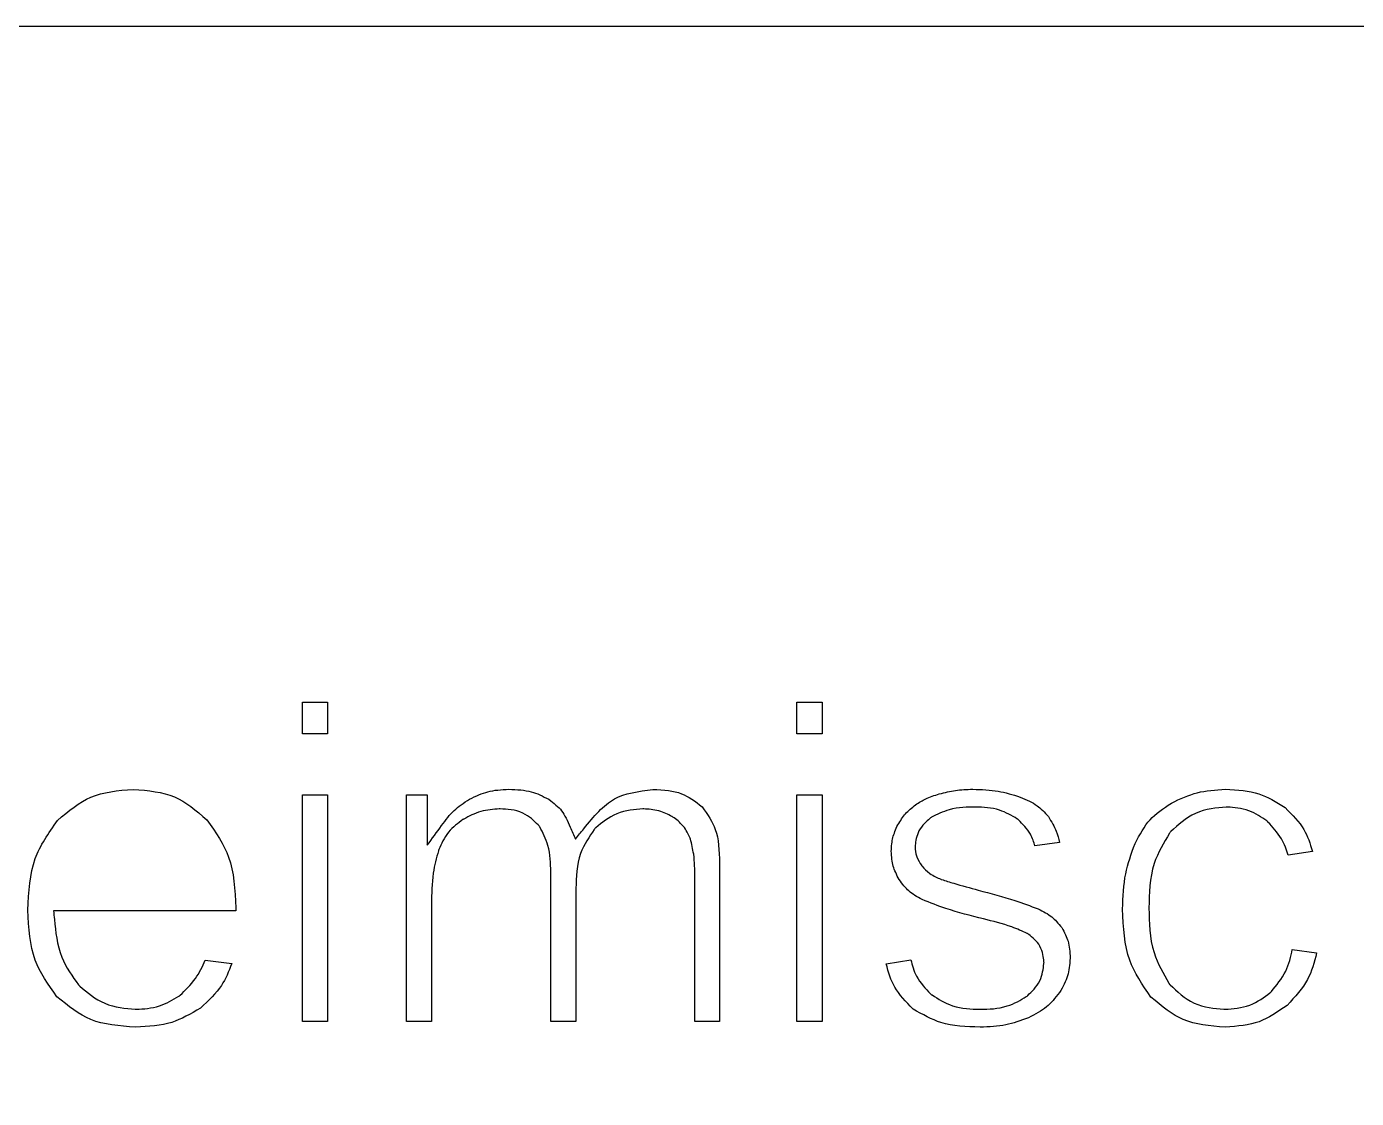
# Model space of a CAD drawing. Header units: millimetres. Extents: x -0.1 to 40.1, y -0.1 to 40.1.
# Drawn here: x 13.06 to 25.51, y 30.04 to 40.08 of the extents above; entities that cross this region are included whole.
import ezdxf

# ---------------------------------------------------------------- set-up
doc = ezdxf.new("R2010")
doc.units = ezdxf.units.MM
doc.layers.add('CUTOUTS', color=1, linetype='CONTINUOUS')
doc.layers.add('PERIMETER', color=5, linetype='CONTINUOUS')

msp = doc.modelspace()

# ---------------------------------------------------------------- linework, layer by layer
at = {"layer": 'CUTOUTS'}
for p, q in [((16.616, 30.757), (16.616, 32.881)), ((16.616, 32.881), (16.811, 32.881)), ((16.811, 32.881), (16.811, 32.408)), ((22.729, 32.433), (22.499, 32.402)), ((19.548, 32.242), (19.548, 30.757)), ((25.096, 32.349), (24.869, 32.314)), ((17.967, 30.757), (17.967, 32.16)), ((19.315, 30.757), (19.315, 32.114)), ((18.203, 32.004), (18.203, 30.757)), ((15.02, 31.795), (13.314, 31.795)), ((16.851, 31.862), (16.851, 30.757)), ((24.908, 31.431), (25.135, 31.402)), ((14.732, 31.333), (14.981, 31.302)), ((21.107, 31.299), (21.338, 31.335)), ((16.851, 30.757), (16.616, 30.757)), ((18.203, 30.757), (17.967, 30.757)), ((19.548, 30.757), (19.315, 30.757))]:
    msp.add_line(p, q, dxfattribs=at)
for points in [[(15.879, 33.747), (15.879, 33.453), (15.643, 33.453), (15.643, 33.747)], [(20.272, 33.747), (20.508, 33.747), (20.508, 33.453), (20.272, 33.453)], [(15.643, 32.881), (15.879, 32.881), (15.879, 30.757), (15.643, 30.757)], [(20.272, 32.881), (20.508, 32.881), (20.508, 30.757), (20.272, 30.757)]]:
    msp.add_lwpolyline(points, close=True, dxfattribs=at)
for points, knots in [([(13.35, 32.64), (13.455, 32.73), (13.555, 32.814), (13.663, 32.859), (13.776, 32.908), (13.914, 32.921), (14.06, 32.932)], [0.00091855, 0.00091855, 0.00091855, 0.00091855, 0.04144603, 0.04144603, 0.04144603, 0.08431279, 0.08431279, 0.08431279, 0.08431279]), ([(14.06, 32.932), (14.202, 32.921), (14.336, 32.908), (14.446, 32.861), (14.55, 32.817), (14.648, 32.735), (14.75, 32.646)], [0.00059253, 0.00059253, 0.00059253, 0.00059253, 0.04216644, 0.04216644, 0.04216644, 0.08172235, 0.08172235, 0.08172235, 0.08172235]), ([(17.207, 32.84), (17.268, 32.869), (17.325, 32.895), (17.379, 32.91), (17.438, 32.925), (17.504, 32.929), (17.576, 32.933)], [0.00048592, 0.00048592, 0.00048592, 0.00048592, 0.02048353, 0.02048353, 0.02048353, 0.04177278, 0.04177278, 0.04177278, 0.04177278]), ([(17.576, 32.933), (17.653, 32.93), (17.724, 32.926), (17.785, 32.909), (17.838, 32.895), (17.892, 32.868), (17.95, 32.839)], [0.00033223, 0.00033223, 0.00033223, 0.00033223, 0.02314776, 0.02314776, 0.02314776, 0.04249474, 0.04249474, 0.04249474, 0.04249474]), ([(18.199, 32.466), (18.224, 32.498), (18.25, 32.53), (18.276, 32.562), (18.37, 32.678), (18.46, 32.786), (18.564, 32.842), (18.66, 32.895), (18.787, 32.914), (18.924, 32.932)], [-0.01182861, -0.01182861, -0.01182861, -0.01182861, 0, 0, 0, 0.04309667, 0.04309667, 0.04309667, 0.08287095, 0.08287095, 0.08287095, 0.08287095]), ([(18.924, 32.932), (19.025, 32.927), (19.118, 32.921), (19.192, 32.891), (19.255, 32.866), (19.319, 32.82), (19.386, 32.768)], [0.00067502, 0.00067502, 0.00067502, 0.00067502, 0.03029734, 0.03029734, 0.03029734, 0.05535007, 0.05535007, 0.05535007, 0.05535007]), ([(21.382, 32.788), (21.416, 32.809), (21.447, 32.828), (21.477, 32.843), (21.515, 32.861), (21.558, 32.875), (21.604, 32.889)], [0.0004288, 0.0004288, 0.0004288, 0.0004288, 0.01227061, 0.01227061, 0.01227061, 0.02685335, 0.02685335, 0.02685335, 0.02685335]), ([(21.604, 32.889), (21.657, 32.903), (21.707, 32.915), (21.755, 32.922), (21.806, 32.929), (21.86, 32.931), (21.917, 32.933)], [0.00022423, 0.00022423, 0.00022423, 0.00022423, 0.01645747, 0.01645747, 0.01645747, 0.03349014, 0.03349014, 0.03349014, 0.03349014]), ([(21.917, 32.933), (22.001, 32.93), (22.081, 32.927), (22.156, 32.914), (22.222, 32.903), (22.29, 32.882), (22.361, 32.86)], [0.00022053, 0.00022053, 0.00022053, 0.00022053, 0.0252142, 0.0252142, 0.0252142, 0.04746704, 0.04746704, 0.04746704, 0.04746704]), ([(22.361, 32.86), (22.422, 32.834), (22.476, 32.81), (22.519, 32.779), (22.554, 32.753), (22.589, 32.717), (22.625, 32.677)], [0.0003695, 0.0003695, 0.0003695, 0.0003695, 0.01979372, 0.01979372, 0.01979372, 0.03608464, 0.03608464, 0.03608464, 0.03608464]), ([(23.776, 32.804), (23.859, 32.843), (23.939, 32.88), (24.018, 32.9), (24.098, 32.921), (24.188, 32.927), (24.282, 32.933)], [0.00056012, 0.00056012, 0.00056012, 0.00056012, 0.0280355, 0.0280355, 0.0280355, 0.05608557, 0.05608557, 0.05608557, 0.05608557]), ([(24.282, 32.933), (24.396, 32.927), (24.503, 32.92), (24.595, 32.89), (24.676, 32.863), (24.756, 32.814), (24.841, 32.761)], [0.0004029, 0.0004029, 0.0004029, 0.0004029, 0.03400548, 0.03400548, 0.03400548, 0.06356297, 0.06356297, 0.06356297, 0.06356297]), ([(16.811, 32.408), (16.856, 32.469), (16.901, 32.531), (16.946, 32.593), (16.985, 32.646), (17.022, 32.695), (17.062, 32.733), (17.102, 32.771), (17.153, 32.805), (17.207, 32.84)], [-0.02273046, -0.02273046, -0.02273046, -0.02273046, 0, 0, 0, 0.0195671, 0.0195671, 0.0195671, 0.03897399, 0.03897399, 0.03897399, 0.03897399]), ([(17.489, 32.749), (17.488, 32.749), (17.486, 32.748), (17.485, 32.748), (17.431, 32.745), (17.373, 32.741), (17.313, 32.724), (17.252, 32.707), (17.201, 32.679), (17.154, 32.654), (17.152, 32.653), (17.15, 32.652), (17.148, 32.651)], [-0.00043359, -0.00043359, -0.00043359, -0.00043359, 0, 0, 0, 0.01580833, 0.01580833, 0.01580833, 0.03160513, 0.03160513, 0.03160513, 0.03218914, 0.03218914, 0.03218914, 0.03218914]), ([(17.859, 32.591), (17.856, 32.593), (17.853, 32.596), (17.85, 32.599), (17.811, 32.637), (17.767, 32.681), (17.706, 32.709), (17.633, 32.744), (17.558, 32.745), (17.493, 32.748), (17.492, 32.748), (17.491, 32.749), (17.489, 32.749)], [-0.00119794, -0.00119794, -0.00119794, -0.00119794, 0, 0, 0, 0.01572353, 0.01572353, 0.01572353, 0.03442184, 0.03442184, 0.03442184, 0.03484414, 0.03484414, 0.03484414, 0.03484414]), ([(17.95, 32.839), (17.997, 32.802), (18.04, 32.768), (18.069, 32.731), (18.099, 32.692), (18.123, 32.638), (18.149, 32.579), (18.166, 32.542), (18.182, 32.504), (18.199, 32.466)], [0.00070586, 0.00070586, 0.00070586, 0.00070586, 0.01866722, 0.01866722, 0.01866722, 0.03770178, 0.03770178, 0.03770178, 0.04980856, 0.04980856, 0.04980856, 0.04980856]), ([(18.834, 32.749), (18.832, 32.749), (18.83, 32.748), (18.829, 32.748), (18.753, 32.742), (18.669, 32.737), (18.587, 32.703), (18.508, 32.671), (18.446, 32.619), (18.389, 32.572), (18.386, 32.57), (18.383, 32.568), (18.381, 32.565)], [-0.00048671, -0.00048671, -0.00048671, -0.00048671, 0, 0, 0, 0.02231367, 0.02231367, 0.02231367, 0.04383322, 0.04383322, 0.04383322, 0.04487656, 0.04487656, 0.04487656, 0.04487656]), ([(19.106, 32.675), (19.104, 32.676), (19.102, 32.677), (19.101, 32.678), (19.066, 32.696), (19.026, 32.717), (18.979, 32.73), (18.929, 32.744), (18.881, 32.746), (18.839, 32.748), (18.837, 32.748), (18.835, 32.749), (18.834, 32.749)], [-0.00056708, -0.00056708, -0.00056708, -0.00056708, 0, 0, 0, 0.01167877, 0.01167877, 0.01167877, 0.02419849, 0.02419849, 0.02419849, 0.02469144, 0.02469144, 0.02469144, 0.02469144]), ([(19.386, 32.768), (19.436, 32.695), (19.482, 32.626), (19.507, 32.557), (19.54, 32.467), (19.544, 32.358), (19.548, 32.242)], [0.00115469, 0.00115469, 0.00115469, 0.00115469, 0.02744026, 0.02744026, 0.02744026, 0.061553, 0.061553, 0.061553, 0.061553]), ([(21.215, 32.599), (21.24, 32.638), (21.263, 32.675), (21.288, 32.703), (21.313, 32.731), (21.346, 32.759), (21.382, 32.788)], [0.00044701, 0.00044701, 0.00044701, 0.00044701, 0.01443036, 0.01443036, 0.01443036, 0.02844923, 0.02844923, 0.02844923, 0.02844923]), ([(21.946, 32.766), (21.945, 32.766), (21.945, 32.766), (21.944, 32.766), (21.867, 32.765), (21.782, 32.765), (21.697, 32.741), (21.635, 32.723), (21.581, 32.695), (21.531, 32.67), (21.529, 32.668), (21.526, 32.667), (21.523, 32.665)], [-0.00015318, -0.00015318, -0.00015318, -0.00015318, 0, 0, 0, 0.02286318, 0.02286318, 0.02286318, 0.03938638, 0.03938638, 0.03938638, 0.04031842, 0.04031842, 0.04031842, 0.04031842]), ([(22.339, 32.652), (22.337, 32.653), (22.334, 32.655), (22.331, 32.657), (22.283, 32.685), (22.23, 32.717), (22.167, 32.737), (22.091, 32.762), (22.016, 32.763), (21.947, 32.766), (21.947, 32.766), (21.946, 32.766), (21.946, 32.766)], [-0.00091965, -0.00091965, -0.00091965, -0.00091965, 0, 0, 0, 0.0165953, 0.0165953, 0.0165953, 0.03669303, 0.03669303, 0.03669303, 0.03684598, 0.03684598, 0.03684598, 0.03684598]), ([(23.436, 32.425), (23.48, 32.509), (23.523, 32.587), (23.577, 32.646), (23.628, 32.704), (23.699, 32.753), (23.776, 32.804)], [0.00051595, 0.00051595, 0.00051595, 0.00051595, 0.02866186, 0.02866186, 0.02866186, 0.05589044, 0.05589044, 0.05589044, 0.05589044]), ([(24.296, 32.766), (24.294, 32.766), (24.292, 32.766), (24.29, 32.765), (24.198, 32.757), (24.097, 32.75), (24.002, 32.707), (23.909, 32.665), (23.838, 32.598), (23.772, 32.537), (23.77, 32.534), (23.767, 32.532), (23.765, 32.53)], [-0.00058426, -0.00058426, -0.00058426, -0.00058426, 0, 0, 0, 0.02691008, 0.02691008, 0.02691008, 0.05305709, 0.05305709, 0.05305709, 0.05409156, 0.05409156, 0.05409156, 0.05409156]), ([(24.675, 32.632), (24.673, 32.633), (24.671, 32.635), (24.668, 32.637), (24.62, 32.67), (24.567, 32.708), (24.501, 32.732), (24.432, 32.757), (24.363, 32.761), (24.302, 32.765), (24.3, 32.766), (24.298, 32.766), (24.296, 32.766)], [-0.00079024, -0.00079024, -0.00079024, -0.00079024, 0, 0, 0, 0.01734492, 0.01734492, 0.01734492, 0.03543541, 0.03543541, 0.03543541, 0.03602544, 0.03602544, 0.03602544, 0.03602544]), ([(24.841, 32.761), (24.911, 32.692), (24.975, 32.626), (25.016, 32.555), (25.051, 32.496), (25.075, 32.426), (25.096, 32.349)], [0.00082191, 0.00082191, 0.00082191, 0.00082191, 0.02979804, 0.02979804, 0.02979804, 0.05397838, 0.05397838, 0.05397838, 0.05397838]), ([(13.073, 31.8), (13.081, 31.974), (13.09, 32.141), (13.143, 32.284), (13.187, 32.404), (13.266, 32.52), (13.35, 32.64)], [0.0003421, 0.0003421, 0.0003421, 0.0003421, 0.05150961, 0.05150961, 0.05150961, 0.09468735, 0.09468735, 0.09468735, 0.09468735]), ([(14.75, 32.646), (14.832, 32.529), (14.909, 32.415), (14.952, 32.298), (15.003, 32.157), (15.012, 31.993), (15.02, 31.822)], [0.00091795, 0.00091795, 0.00091795, 0.00091795, 0.04321183, 0.04321183, 0.04321183, 0.09354389, 0.09354389, 0.09354389, 0.09354389]), ([(17.148, 32.651), (17.147, 32.65), (17.145, 32.649), (17.144, 32.648), (17.101, 32.615), (17.052, 32.58), (17.011, 32.53), (16.969, 32.477), (16.944, 32.42), (16.92, 32.368), (16.919, 32.366), (16.919, 32.365), (16.918, 32.363)], [-0.00058139, -0.00058139, -0.00058139, -0.00058139, 0, 0, 0, 0.01591308, 0.01591308, 0.01591308, 0.03253797, 0.03253797, 0.03253797, 0.03314009, 0.03314009, 0.03314009, 0.03314009]), ([(19.273, 32.473), (19.272, 32.475), (19.271, 32.477), (19.27, 32.48), (19.255, 32.512), (19.237, 32.55), (19.207, 32.587), (19.176, 32.625), (19.141, 32.65), (19.11, 32.672), (19.109, 32.673), (19.107, 32.674), (19.106, 32.675)], [-0.00075047, -0.00075047, -0.00075047, -0.00075047, 0, 0, 0, 0.01059014, 0.01059014, 0.01059014, 0.02159937, 0.02159937, 0.02159937, 0.02216329, 0.02216329, 0.02216329, 0.02216329]), ([(21.523, 32.665), (21.521, 32.663), (21.518, 32.661), (21.516, 32.659), (21.483, 32.63), (21.442, 32.596), (21.414, 32.542), (21.389, 32.494), (21.384, 32.447), (21.378, 32.408), (21.378, 32.405), (21.377, 32.403), (21.377, 32.4)], [-0.00091013, -0.00091013, -0.00091013, -0.00091013, 0, 0, 0, 0.0127803, 0.0127803, 0.0127803, 0.02417022, 0.02417022, 0.02417022, 0.02500422, 0.02500422, 0.02500422, 0.02500422]), ([(22.499, 32.402), (22.49, 32.437), (22.477, 32.475), (22.457, 32.511), (22.426, 32.567), (22.383, 32.608), (22.346, 32.645), (22.344, 32.647), (22.341, 32.65), (22.339, 32.652)], [0.00648248, 0.00648248, 0.00648248, 0.00648248, 0.01641772, 0.01641772, 0.01641772, 0.03179249, 0.03179249, 0.03179249, 0.03270634, 0.03270634, 0.03270634, 0.03270634]), ([(22.625, 32.677), (22.654, 32.629), (22.68, 32.584), (22.698, 32.54), (22.711, 32.507), (22.721, 32.471), (22.729, 32.433)], [0.00075375, 0.00075375, 0.00075375, 0.00075375, 0.01741395, 0.01741395, 0.01741395, 0.02981519, 0.02981519, 0.02981519, 0.02981519]), ([(24.869, 32.314), (24.854, 32.365), (24.835, 32.418), (24.806, 32.469), (24.769, 32.531), (24.723, 32.58), (24.68, 32.626), (24.679, 32.628), (24.677, 32.63), (24.675, 32.632)], [0.00640938, 0.00640938, 0.00640938, 0.00640938, 0.02140591, 0.02140591, 0.02140591, 0.03986233, 0.03986233, 0.03986233, 0.0406566, 0.0406566, 0.0406566, 0.0406566]), ([(17.967, 32.16), (17.967, 32.16), (17.967, 32.161), (17.967, 32.161), (17.966, 32.238), (17.965, 32.321), (17.941, 32.405), (17.922, 32.47), (17.892, 32.527), (17.865, 32.58), (17.863, 32.583), (17.861, 32.587), (17.859, 32.591)], [-0.00007304, -0.00007304, -0.00007304, -0.00007304, 0, 0, 0, 0.02261286, 0.02261286, 0.02261286, 0.0401632, 0.0401632, 0.0401632, 0.04138421, 0.04138421, 0.04138421, 0.04138421]), ([(18.381, 32.565), (18.379, 32.562), (18.377, 32.559), (18.375, 32.556), (18.329, 32.489), (18.278, 32.418), (18.247, 32.332), (18.207, 32.222), (18.206, 32.11), (18.203, 32.005), (18.203, 32.005), (18.203, 32.004), (18.203, 32.004)], [-0.00104856, -0.00104856, -0.00104856, -0.00104856, 0, 0, 0, 0.02391345, 0.02391345, 0.02391345, 0.05450558, 0.05450558, 0.05450558, 0.05459942, 0.05459942, 0.05459942, 0.05459942]), ([(21.155, 32.352), (21.157, 32.4), (21.16, 32.444), (21.17, 32.481), (21.179, 32.517), (21.196, 32.556), (21.215, 32.599)], [0.00044403, 0.00044403, 0.00044403, 0.00044403, 0.01474816, 0.01474816, 0.01474816, 0.02879529, 0.02879529, 0.02879529, 0.02879529]), ([(23.765, 32.53), (23.763, 32.527), (23.761, 32.524), (23.759, 32.521), (23.706, 32.433), (23.65, 32.341), (23.615, 32.236), (23.571, 32.098), (23.569, 31.957), (23.566, 31.823), (23.566, 31.822), (23.566, 31.822), (23.566, 31.821)], [-0.00104829, -0.00104829, -0.00104829, -0.00104829, 0, 0, 0, 0.03022152, 0.03022152, 0.03022152, 0.06960156, 0.06960156, 0.06960156, 0.06973595, 0.06973595, 0.06973595, 0.06973595]), ([(16.918, 32.363), (16.917, 32.361), (16.917, 32.359), (16.916, 32.357), (16.898, 32.29), (16.879, 32.221), (16.868, 32.147), (16.853, 32.05), (16.852, 31.954), (16.851, 31.862), (16.851, 31.862), (16.851, 31.862), (16.851, 31.862)], [-0.00061053, -0.00061053, -0.00061053, -0.00061053, 0, 0, 0, 0.02066563, 0.02066563, 0.02066563, 0.04812568, 0.04812568, 0.04812568, 0.04815672, 0.04815672, 0.04815672, 0.04815672]), ([(19.315, 32.114), (19.315, 32.181), (19.315, 32.251), (19.305, 32.324), (19.297, 32.374), (19.286, 32.421), (19.275, 32.465), (19.274, 32.468), (19.274, 32.47), (19.273, 32.473)], [0, 0, 0, 0, 0.01991481, 0.01991481, 0.01991481, 0.03361978, 0.03361978, 0.03361978, 0.03438061, 0.03438061, 0.03438061, 0.03438061]), ([(21.377, 32.4), (21.377, 32.397), (21.377, 32.394), (21.377, 32.391), (21.379, 32.367), (21.381, 32.336), (21.393, 32.301), (21.405, 32.266), (21.423, 32.241), (21.437, 32.221), (21.438, 32.219), (21.439, 32.217), (21.44, 32.215)], [-0.00084559, -0.00084559, -0.00084559, -0.00084559, 0, 0, 0, 0.00721856, 0.00721856, 0.00721856, 0.01450508, 0.01450508, 0.01450508, 0.01512583, 0.01512583, 0.01512583, 0.01512583]), ([(23.32, 31.811), (23.324, 31.926), (23.328, 32.037), (23.349, 32.141), (23.368, 32.234), (23.401, 32.328), (23.436, 32.425)], [0.00028105, 0.00028105, 0.00028105, 0.00028105, 0.03467249, 0.03467249, 0.03467249, 0.06545305, 0.06545305, 0.06545305, 0.06545305]), ([(21.228, 32.087), (21.204, 32.132), (21.184, 32.174), (21.173, 32.213), (21.162, 32.252), (21.158, 32.3), (21.155, 32.352)], [0.00057614, 0.00057614, 0.00057614, 0.00057614, 0.01586247, 0.01586247, 0.01586247, 0.03154273, 0.03154273, 0.03154273, 0.03154273]), ([(21.44, 32.215), (21.442, 32.214), (21.443, 32.212), (21.445, 32.211), (21.464, 32.19), (21.486, 32.167), (21.516, 32.145), (21.551, 32.119), (21.586, 32.104), (21.617, 32.091), (21.618, 32.09), (21.619, 32.09), (21.621, 32.089)], [-0.00062575, -0.00062575, -0.00062575, -0.00062575, 0, 0, 0, 0.00829635, 0.00829635, 0.00829635, 0.01816484, 0.01816484, 0.01816484, 0.0185695, 0.0185695, 0.0185695, 0.0185695]), ([(21.444, 31.899), (21.395, 31.926), (21.351, 31.951), (21.318, 31.98), (21.288, 32.007), (21.259, 32.045), (21.228, 32.087)], [0.00046974, 0.00046974, 0.00046974, 0.00046974, 0.01715489, 0.01715489, 0.01715489, 0.0327257, 0.0327257, 0.0327257, 0.0327257]), ([(21.621, 32.089), (21.622, 32.089), (21.623, 32.088), (21.625, 32.088), (21.663, 32.076), (21.701, 32.064), (21.74, 32.052), (21.816, 32.029), (21.892, 32.009), (21.968, 31.989), (21.968, 31.988), (21.968, 31.988), (21.968, 31.988)], [-0.00040959, -0.00040959, -0.00040959, -0.00040959, 0, 0, 0, 0.01194057, 0.01194057, 0.01194057, 0.03545574, 0.03545574, 0.03545574, 0.03546713, 0.03546713, 0.03546713, 0.03546713]), ([(21.968, 31.988), (21.968, 31.988), (21.968, 31.988), (21.968, 31.988), (22.085, 31.958), (22.2, 31.927), (22.312, 31.89), (22.384, 31.867), (22.456, 31.84), (22.529, 31.813)], [-0.00001139, -0.00001139, -0.00001139, -0.00001139, 0, 0, 0, 0.03611802, 0.03611802, 0.03611802, 0.0594354, 0.0594354, 0.0594354, 0.0594354]), ([(22.019, 31.718), (21.898, 31.748), (21.779, 31.778), (21.665, 31.816), (21.592, 31.841), (21.519, 31.87), (21.444, 31.899)], [0, 0, 0, 0, 0.03726635, 0.03726635, 0.03726635, 0.06122395, 0.06122395, 0.06122395, 0.06122395]), ([(13.346, 30.989), (13.263, 31.105), (13.185, 31.217), (13.142, 31.333), (13.091, 31.47), (13.081, 31.631), (13.073, 31.8)], [0.00097429, 0.00097429, 0.00097429, 0.00097429, 0.04294132, 0.04294132, 0.04294132, 0.09242848, 0.09242848, 0.09242848, 0.09242848]), ([(13.314, 31.795), (13.317, 31.768), (13.319, 31.741), (13.322, 31.713), (13.333, 31.599), (13.344, 31.477), (13.391, 31.361), (13.43, 31.263), (13.491, 31.181), (13.548, 31.102), (13.55, 31.1), (13.551, 31.098), (13.553, 31.095)], [-0.00809273, -0.00809273, -0.00809273, -0.00809273, 0, 0, 0, 0.03369999, 0.03369999, 0.03369999, 0.06217798, 0.06217798, 0.06217798, 0.06305305, 0.06305305, 0.06305305, 0.06305305]), ([(22.529, 31.813), (22.578, 31.789), (22.622, 31.766), (22.656, 31.738), (22.687, 31.713), (22.717, 31.677), (22.75, 31.637)], [0.00040606, 0.00040606, 0.00040606, 0.00040606, 0.01676886, 0.01676886, 0.01676886, 0.03212524, 0.03212524, 0.03212524, 0.03212524]), ([(23.585, 30.986), (23.504, 31.103), (23.429, 31.216), (23.386, 31.332), (23.335, 31.473), (23.327, 31.638), (23.32, 31.811)], [0.00097004, 0.00097004, 0.00097004, 0.00097004, 0.04280246, 0.04280246, 0.04280246, 0.09338447, 0.09338447, 0.09338447, 0.09338447]), ([(23.566, 31.821), (23.566, 31.821), (23.566, 31.82), (23.566, 31.82), (23.568, 31.684), (23.57, 31.542), (23.614, 31.403), (23.647, 31.298), (23.701, 31.205), (23.752, 31.117), (23.754, 31.114), (23.756, 31.111), (23.757, 31.108)], [-0.00013453, -0.00013453, -0.00013453, -0.00013453, 0, 0, 0, 0.03981414, 0.03981414, 0.03981414, 0.06989317, 0.06989317, 0.06989317, 0.07095075, 0.07095075, 0.07095075, 0.07095075]), ([(22.434, 31.579), (22.431, 31.58), (22.428, 31.582), (22.425, 31.583), (22.38, 31.604), (22.332, 31.625), (22.283, 31.643), (22.194, 31.676), (22.105, 31.697), (22.019, 31.718)], [-0.0009894, -0.0009894, -0.0009894, -0.0009894, 0, 0, 0, 0.01499749, 0.01499749, 0.01499749, 0.04152128, 0.04152128, 0.04152128, 0.04152128]), ([(22.75, 31.637), (22.775, 31.591), (22.798, 31.549), (22.809, 31.509), (22.823, 31.465), (22.826, 31.411), (22.829, 31.351)], [0.00066766, 0.00066766, 0.00066766, 0.00066766, 0.01641067, 0.01641067, 0.01641067, 0.03418992, 0.03418992, 0.03418992, 0.03418992]), ([(22.584, 31.309), (22.583, 31.312), (22.583, 31.315), (22.583, 31.318), (22.578, 31.359), (22.574, 31.41), (22.546, 31.462), (22.517, 31.514), (22.475, 31.546), (22.442, 31.573), (22.44, 31.575), (22.437, 31.577), (22.434, 31.579)], [-0.00089887, -0.00089887, -0.00089887, -0.00089887, 0, 0, 0, 0.01201328, 0.01201328, 0.01201328, 0.02432175, 0.02432175, 0.02432175, 0.02527294, 0.02527294, 0.02527294, 0.02527294]), ([(24.706, 31.032), (24.708, 31.034), (24.71, 31.036), (24.712, 31.039), (24.759, 31.095), (24.809, 31.156), (24.846, 31.23), (24.878, 31.296), (24.895, 31.365), (24.908, 31.431)], [-0.00090618, -0.00090618, -0.00090618, -0.00090618, 0, 0, 0, 0.02160049, 0.02160049, 0.02160049, 0.04078634, 0.04078634, 0.04078634, 0.04078634]), ([(25.135, 31.402), (25.114, 31.31), (25.089, 31.224), (25.05, 31.152), (25.005, 31.068), (24.934, 30.99), (24.859, 30.909)], [0.00812741, 0.00812741, 0.00812741, 0.00812741, 0.03664747, 0.03664747, 0.03664747, 0.06947367, 0.06947367, 0.06947367, 0.06947367]), ([(14.492, 30.999), (14.494, 31), (14.496, 31.002), (14.498, 31.004), (14.546, 31.05), (14.598, 31.098), (14.642, 31.16), (14.681, 31.215), (14.708, 31.275), (14.732, 31.333)], [-0.00079102, -0.00079102, -0.00079102, -0.00079102, 0, 0, 0, 0.01973995, 0.01973995, 0.01973995, 0.03760576, 0.03760576, 0.03760576, 0.03760576]), ([(14.981, 31.302), (14.954, 31.226), (14.925, 31.156), (14.885, 31.096), (14.836, 31.022), (14.765, 30.954), (14.688, 30.883)], [0.00918636, 0.00918636, 0.00918636, 0.00918636, 0.03379165, 0.03379165, 0.03379165, 0.0646237, 0.0646237, 0.0646237, 0.0646237]), ([(21.358, 30.874), (21.29, 30.944), (21.227, 31.01), (21.187, 31.08), (21.151, 31.143), (21.127, 31.218), (21.107, 31.299)], [0.0009991, 0.0009991, 0.0009991, 0.0009991, 0.02975157, 0.02975157, 0.02975157, 0.05521523, 0.05521523, 0.05521523, 0.05521523]), ([(21.338, 31.335), (21.349, 31.285), (21.364, 31.233), (21.391, 31.183), (21.427, 31.116), (21.476, 31.065), (21.521, 31.018), (21.523, 31.015), (21.525, 31.013), (21.527, 31.011)], [0.00684519, 0.00684519, 0.00684519, 0.00684519, 0.02113352, 0.02113352, 0.02113352, 0.04013366, 0.04013366, 0.04013366, 0.04108432, 0.04108432, 0.04108432, 0.04108432]), ([(22.426, 30.995), (22.428, 30.997), (22.43, 31), (22.432, 31.002), (22.469, 31.038), (22.514, 31.08), (22.544, 31.14), (22.571, 31.196), (22.576, 31.252), (22.583, 31.299), (22.583, 31.303), (22.583, 31.306), (22.584, 31.309)], [-0.00086568, -0.00086568, -0.00086568, -0.00086568, 0, 0, 0, 0.01520026, 0.01520026, 0.01520026, 0.02920159, 0.02920159, 0.02920159, 0.03010995, 0.03010995, 0.03010995, 0.03010995]), ([(22.829, 31.351), (22.824, 31.289), (22.819, 31.232), (22.805, 31.185), (22.79, 31.135), (22.761, 31.084), (22.73, 31.029)], [0.00046639, 0.00046639, 0.00046639, 0.00046639, 0.01892466, 0.01892466, 0.01892466, 0.03787956, 0.03787956, 0.03787956, 0.03787956]), ([(13.553, 31.095), (13.555, 31.093), (13.558, 31.091), (13.56, 31.089), (13.628, 31.031), (13.701, 30.967), (13.794, 30.928), (13.888, 30.888), (13.987, 30.88), (14.078, 30.872), (14.079, 30.872), (14.081, 30.872), (14.083, 30.872)], [-0.00086744, -0.00086744, -0.00086744, -0.00086744, 0, 0, 0, 0.02611438, 0.02611438, 0.02611438, 0.05271564, 0.05271564, 0.05271564, 0.05325285, 0.05325285, 0.05325285, 0.05325285]), ([(14.083, 30.872), (14.085, 30.872), (14.087, 30.872), (14.089, 30.872), (14.156, 30.876), (14.229, 30.88), (14.304, 30.904), (14.373, 30.926), (14.431, 30.962), (14.485, 30.994), (14.487, 30.996), (14.489, 30.997), (14.492, 30.999)], [-0.00054255, -0.00054255, -0.00054255, -0.00054255, 0, 0, 0, 0.01984805, 0.01984805, 0.01984805, 0.03838313, 0.03838313, 0.03838313, 0.03917117, 0.03917117, 0.03917117, 0.03917117]), ([(21.527, 31.011), (21.53, 31.009), (21.533, 31.007), (21.536, 31.006), (21.593, 30.97), (21.654, 30.931), (21.728, 30.906), (21.815, 30.878), (21.902, 30.875), (21.983, 30.872), (21.983, 30.872), (21.984, 30.872), (21.985, 30.872)], [-0.00095409, -0.00095409, -0.00095409, -0.00095409, 0, 0, 0, 0.0198308, 0.0198308, 0.0198308, 0.04345556, 0.04345556, 0.04345556, 0.04367978, 0.04367978, 0.04367978, 0.04367978]), ([(21.985, 30.872), (21.986, 30.872), (21.986, 30.872), (21.987, 30.872), (22.067, 30.874), (22.153, 30.875), (22.24, 30.903), (22.308, 30.925), (22.365, 30.959), (22.418, 30.991), (22.42, 30.992), (22.423, 30.994), (22.426, 30.995)], [-0.00022416, -0.00022416, -0.00022416, -0.00022416, 0, 0, 0, 0.02328984, 0.02328984, 0.02328984, 0.04147755, 0.04147755, 0.04147755, 0.04235785, 0.04235785, 0.04235785, 0.04235785]), ([(22.73, 31.029), (22.688, 30.977), (22.649, 30.929), (22.607, 30.894), (22.561, 30.856), (22.502, 30.825), (22.438, 30.792)], [0.00055319, 0.00055319, 0.00055319, 0.00055319, 0.02041233, 0.02041233, 0.02041233, 0.0418068, 0.0418068, 0.0418068, 0.0418068]), ([(23.757, 31.108), (23.76, 31.106), (23.762, 31.103), (23.765, 31.101), (23.829, 31.04), (23.897, 30.973), (23.988, 30.931), (24.081, 30.888), (24.179, 30.881), (24.268, 30.872), (24.27, 30.872), (24.272, 30.872), (24.274, 30.872)], [-0.00104126, -0.00104126, -0.00104126, -0.00104126, 0, 0, 0, 0.02554406, 0.02554406, 0.02554406, 0.05166119, 0.05166119, 0.05166119, 0.05225783, 0.05225783, 0.05225783, 0.05225783]), ([(24.274, 30.872), (24.276, 30.872), (24.279, 30.872), (24.281, 30.872), (24.352, 30.878), (24.431, 30.882), (24.51, 30.912), (24.585, 30.94), (24.644, 30.986), (24.699, 31.026), (24.701, 31.028), (24.704, 31.03), (24.706, 31.032)], [-0.00060173, -0.00060173, -0.00060173, -0.00060173, 0, 0, 0, 0.02111847, 0.02111847, 0.02111847, 0.04113861, 0.04113861, 0.04113861, 0.0420401, 0.0420401, 0.0420401, 0.0420401]), ([(14.083, 30.705), (13.929, 30.715), (13.783, 30.727), (13.663, 30.776), (13.555, 30.821), (13.452, 30.902), (13.346, 30.989)], [0.00041916, 0.00041916, 0.00041916, 0.00041916, 0.04539361, 0.04539361, 0.04539361, 0.08583631, 0.08583631, 0.08583631, 0.08583631]), ([(14.688, 30.883), (14.596, 30.829), (14.509, 30.778), (14.42, 30.75), (14.32, 30.718), (14.204, 30.711), (14.083, 30.705)], [0.00077032, 0.00077032, 0.00077032, 0.00077032, 0.03242419, 0.03242419, 0.03242419, 0.06841176, 0.06841176, 0.06841176, 0.06841176]), ([(21.987, 30.705), (21.855, 30.709), (21.729, 30.714), (21.619, 30.748), (21.534, 30.775), (21.448, 30.823), (21.358, 30.874)], [0.00024454, 0.00024454, 0.00024454, 0.00024454, 0.03933313, 0.03933313, 0.03933313, 0.07001407, 0.07001407, 0.07001407, 0.07001407]), ([(24.28, 30.705), (24.135, 30.716), (23.999, 30.728), (23.888, 30.776), (23.784, 30.819), (23.687, 30.899), (23.585, 30.986)], [0.00052782, 0.00052782, 0.00052782, 0.00052782, 0.04280041, 0.04280041, 0.04280041, 0.08196471, 0.08196471, 0.08196471, 0.08196471]), ([(24.859, 30.909), (24.769, 30.846), (24.684, 30.788), (24.597, 30.756), (24.505, 30.723), (24.396, 30.713), (24.28, 30.705)], [0.00077108, 0.00077108, 0.00077108, 0.00077108, 0.03300725, 0.03300725, 0.03300725, 0.06727021, 0.06727021, 0.06727021, 0.06727021]), ([(22.438, 30.792), (22.365, 30.766), (22.295, 30.741), (22.227, 30.727), (22.152, 30.712), (22.072, 30.708), (21.987, 30.705)], [0.00044164, 0.00044164, 0.00044164, 0.00044164, 0.02365264, 0.02365264, 0.02365264, 0.04889308, 0.04889308, 0.04889308, 0.04889308])]:
    msp.add_open_spline(points, degree=3, knots=knots, dxfattribs=at)
msp.add_open_spline([(15.02, 31.822), (15.02, 31.813), (15.02, 31.804), (15.02, 31.795)], degree=3, dxfattribs=at)
at = {"layer": 'PERIMETER'}
msp.add_lwpolyline([(38, 40.075), (2, 40.075, 0.414214), (-0.075, 38), (-0.075, 2, 0.414214), (2, -0.075), (38, -0.075, 0.414214), (40.075, 2), (40.075, 38, 0.414214)], format="xyb", close=True, dxfattribs=at)

doc.saveas('drawing.dxf')
